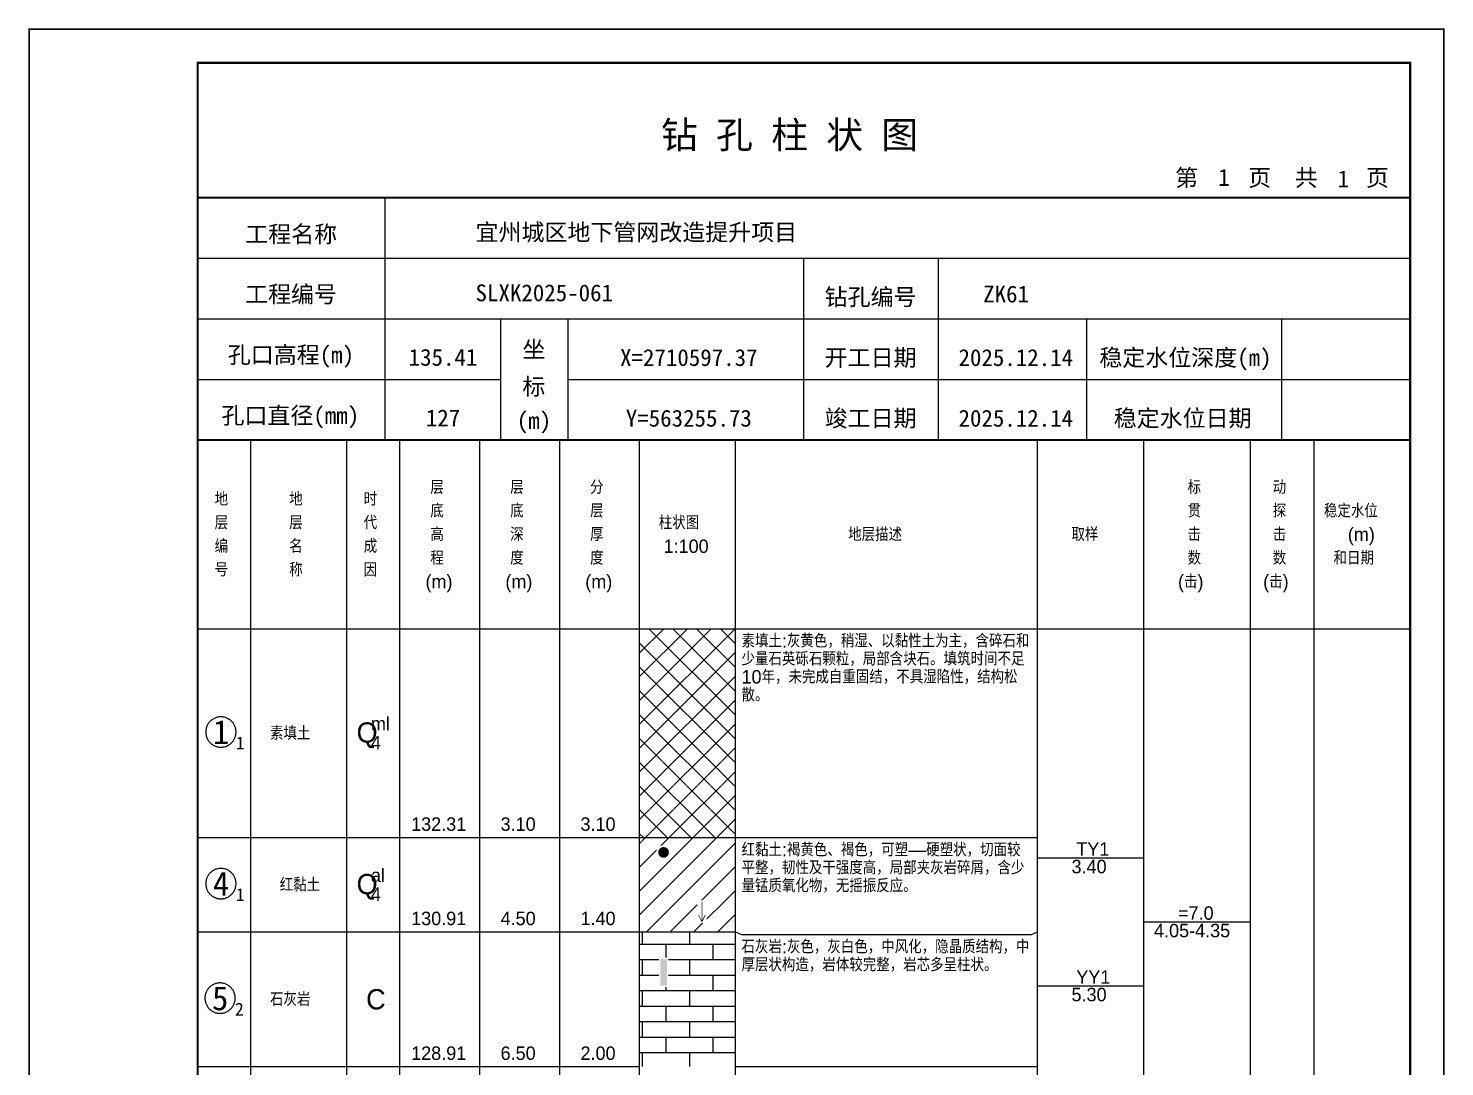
# Model space of a CAD drawing. Header units: millimetres. Extents: x 12489 to 89920, y 4630 to 4927.
# Drawn here: x 51649.3 to 51859.6, y 4772.7 to 4926.8 of the extents above; entities that cross this region are included whole.
import ezdxf
from ezdxf.enums import TextEntityAlignment as Align

# ---------------------------------------------------------------- set-up
doc = ezdxf.new("R2010")
doc.units = ezdxf.units.MM
doc.layers.add('GICAD_QUYANG', color=7, linetype='Continuous')
doc.layers.add('ZZT_TC', color=7, linetype='Continuous')
doc.styles.add('成果图图块', font='', dxfattribs={"height": 2.5})
doc.styles.add('成果图模板', font='')
doc.styles.add('成果图模板标题', font='simhei.ttf')
doc.styles.add('成果图表体', font='Comfont.shx', dxfattribs={"height": 2, "bigfont": 'Hztxt12a.shx'})
doc.styles.get('成果图图块').set_extended_font_data('FangSong_GB2312')
doc.styles.get('成果图模板').set_extended_font_data('FangSong_GB2312')

# ---------------------------------------------------------------- blocks, each defined once
blk = doc.blocks.new('DCBH-1-1-1336', base_point=(0.3, -0.11))
at = {"layer": 'ZZT_TC', "color": 7}
blk.add_polyline3d([(-0.19, 2.31, 0), (-0.3, 2.31, 0), (-0.41, 2.3, 0), (-0.52, 2.29, 0), (-0.63, 2.27, 0), (-0.73, 2.24, 0), (-0.84, 2.21, 0), (-0.95, 2.18, 0), (-1.05, 2.14, 0), (-1.15, 2.09, 0), (-1.25, 2.04, 0), (-1.35, 1.99, 0), (-1.44, 1.93, 0), (-1.53, 1.87, 0), (-1.62, 1.8, 0), (-1.7, 1.73, 0), (-1.78, 1.65, 0), (-1.86, 1.57, 0), (-1.93, 1.49, 0), (-2, 1.4, 0), (-2.06, 1.31, 0), (-2.12, 1.22, 0), (-2.17, 1.12, 0), (-2.22, 1.02, 0), (-2.27, 0.92, 0), (-2.31, 0.82, 0), (-2.34, 0.71, 0), (-2.37, 0.61, 0), (-2.4, 0.5, 0), (-2.41, 0.39, 0), (-2.43, 0.28, 0), (-2.44, 0.17, 0), (-2.44, 0.06, 0), (-2.44, -0.05, 0), (-2.43, -0.16, 0), (-2.41, -0.27, 0), (-2.4, -0.38, 0), (-2.37, -0.49, 0), (-2.34, -0.6, 0), (-2.31, -0.7, 0), (-2.27, -0.8, 0), (-2.22, -0.9, 0), (-2.17, -1, 0), (-2.12, -1.1, 0), (-2.06, -1.19, 0), (-2, -1.28, 0), (-1.93, -1.37, 0), (-1.86, -1.45, 0), (-1.78, -1.53, 0), (-1.7, -1.61, 0), (-1.62, -1.68, 0), (-1.53, -1.75, 0), (-1.44, -1.81, 0), (-1.35, -1.87, 0), (-1.25, -1.93, 0), (-1.15, -1.98, 0), (-1.05, -2.02, 0), (-0.95, -2.06, 0), (-0.84, -2.1, 0), (-0.73, -2.13, 0), (-0.63, -2.15, 0), (-0.52, -2.17, 0), (-0.41, -2.18, 0), (-0.3, -2.19, 0), (-0.19, -2.19, 0), (-0.08, -2.19, 0), (0.03, -2.18, 0), (0.14, -2.17, 0), (0.25, -2.15, 0), (0.36, -2.13, 0), (0.47, -2.1, 0), (0.57, -2.06, 0), (0.67, -2.02, 0), (0.77, -1.98, 0), (0.87, -1.93, 0), (0.97, -1.87, 0), (1.06, -1.81, 0), (1.15, -1.75, 0), (1.24, -1.68, 0), (1.32, -1.61, 0), (1.4, -1.53, 0), (1.48, -1.45, 0), (1.55, -1.37, 0), (1.62, -1.28, 0), (1.68, -1.19, 0), (1.74, -1.1, 0), (1.8, -1, 0), (1.85, -0.9, 0), (1.89, -0.8, 0), (1.93, -0.7, 0), (1.97, -0.6, 0), (2, -0.49, 0), (2.02, -0.38, 0), (2.04, -0.27, 0), (2.05, -0.16, 0), (2.06, -0.05, 0), (2.06, 0.06, 0), (2.06, 0.17, 0), (2.05, 0.28, 0), (2.04, 0.39, 0), (2.02, 0.5, 0), (2, 0.61, 0), (1.97, 0.71, 0), (1.93, 0.82, 0), (1.89, 0.92, 0), (1.85, 1.02, 0), (1.8, 1.12, 0), (1.74, 1.22, 0), (1.68, 1.31, 0), (1.62, 1.4, 0), (1.55, 1.49, 0), (1.48, 1.57, 0), (1.4, 1.65, 0), (1.32, 1.73, 0), (1.24, 1.8, 0), (1.15, 1.87, 0), (1.06, 1.93, 0), (0.97, 1.99, 0), (0.87, 2.04, 0), (0.77, 2.09, 0), (0.67, 2.14, 0), (0.57, 2.18, 0), (0.47, 2.21, 0), (0.36, 2.24, 0), (0.25, 2.27, 0), (0.14, 2.29, 0), (0.03, 2.3, 0), (-0.08, 2.31, 0), (-0.19, 2.31, 0)], dxfattribs=at)
at = {"style": '成果图图块'}
blk.add_text('1', height=3.57, dxfattribs=at).set_placement((-0.16, -1.74), align=Align.CENTER)
blk.add_text('1', height=1.91, dxfattribs=at).set_placement((2.03, -2.53))
blk = doc.blocks.new('DCBH-1-1-1337', base_point=(0.3, -0.11))
at = {"layer": 'ZZT_TC', "color": 7}
blk.add_polyline3d([(-0.19, 2.31, 0), (-0.3, 2.31, 0), (-0.41, 2.3, 0), (-0.52, 2.29, 0), (-0.63, 2.27, 0), (-0.73, 2.24, 0), (-0.84, 2.21, 0), (-0.95, 2.18, 0), (-1.05, 2.14, 0), (-1.15, 2.09, 0), (-1.25, 2.04, 0), (-1.35, 1.99, 0), (-1.44, 1.93, 0), (-1.53, 1.87, 0), (-1.62, 1.8, 0), (-1.7, 1.73, 0), (-1.78, 1.65, 0), (-1.86, 1.57, 0), (-1.93, 1.49, 0), (-2, 1.4, 0), (-2.06, 1.31, 0), (-2.12, 1.22, 0), (-2.17, 1.12, 0), (-2.22, 1.02, 0), (-2.27, 0.92, 0), (-2.31, 0.82, 0), (-2.34, 0.71, 0), (-2.37, 0.61, 0), (-2.4, 0.5, 0), (-2.41, 0.39, 0), (-2.43, 0.28, 0), (-2.44, 0.17, 0), (-2.44, 0.06, 0), (-2.44, -0.05, 0), (-2.43, -0.16, 0), (-2.41, -0.27, 0), (-2.4, -0.38, 0), (-2.37, -0.49, 0), (-2.34, -0.6, 0), (-2.31, -0.7, 0), (-2.27, -0.8, 0), (-2.22, -0.9, 0), (-2.17, -1, 0), (-2.12, -1.1, 0), (-2.06, -1.19, 0), (-2, -1.28, 0), (-1.93, -1.37, 0), (-1.86, -1.45, 0), (-1.78, -1.53, 0), (-1.7, -1.61, 0), (-1.62, -1.68, 0), (-1.53, -1.75, 0), (-1.44, -1.81, 0), (-1.35, -1.87, 0), (-1.25, -1.93, 0), (-1.15, -1.98, 0), (-1.05, -2.02, 0), (-0.95, -2.06, 0), (-0.84, -2.1, 0), (-0.73, -2.13, 0), (-0.63, -2.15, 0), (-0.52, -2.17, 0), (-0.41, -2.18, 0), (-0.3, -2.19, 0), (-0.19, -2.19, 0), (-0.08, -2.19, 0), (0.03, -2.18, 0), (0.14, -2.17, 0), (0.25, -2.15, 0), (0.36, -2.13, 0), (0.47, -2.1, 0), (0.57, -2.06, 0), (0.67, -2.02, 0), (0.77, -1.98, 0), (0.87, -1.93, 0), (0.97, -1.87, 0), (1.06, -1.81, 0), (1.15, -1.75, 0), (1.24, -1.68, 0), (1.32, -1.61, 0), (1.4, -1.53, 0), (1.48, -1.45, 0), (1.55, -1.37, 0), (1.62, -1.28, 0), (1.68, -1.19, 0), (1.74, -1.1, 0), (1.8, -1, 0), (1.85, -0.9, 0), (1.89, -0.8, 0), (1.93, -0.7, 0), (1.97, -0.6, 0), (2, -0.49, 0), (2.02, -0.38, 0), (2.04, -0.27, 0), (2.05, -0.16, 0), (2.06, -0.05, 0), (2.06, 0.06, 0), (2.06, 0.17, 0), (2.05, 0.28, 0), (2.04, 0.39, 0), (2.02, 0.5, 0), (2, 0.61, 0), (1.97, 0.71, 0), (1.93, 0.82, 0), (1.89, 0.92, 0), (1.85, 1.02, 0), (1.8, 1.12, 0), (1.74, 1.22, 0), (1.68, 1.31, 0), (1.62, 1.4, 0), (1.55, 1.49, 0), (1.48, 1.57, 0), (1.4, 1.65, 0), (1.32, 1.73, 0), (1.24, 1.8, 0), (1.15, 1.87, 0), (1.06, 1.93, 0), (0.97, 1.99, 0), (0.87, 2.04, 0), (0.77, 2.09, 0), (0.67, 2.14, 0), (0.57, 2.18, 0), (0.47, 2.21, 0), (0.36, 2.24, 0), (0.25, 2.27, 0), (0.14, 2.29, 0), (0.03, 2.3, 0), (-0.08, 2.31, 0), (-0.19, 2.31, 0)], dxfattribs=at)
at = {"style": '成果图图块'}
blk.add_text('4', height=3.57, dxfattribs=at).set_placement((-0.16, -1.74), align=Align.CENTER)
blk.add_text('1', height=1.91, dxfattribs=at).set_placement((2.03, -2.53))
blk = doc.blocks.new('DCBH-1-1-1338', base_point=(0.43, -0.11))
at = {"layer": 'ZZT_TC', "color": 7}
blk.add_polyline3d([(-0.19, 2.31, 0), (-0.3, 2.31, 0), (-0.41, 2.3, 0), (-0.52, 2.29, 0), (-0.63, 2.27, 0), (-0.73, 2.24, 0), (-0.84, 2.21, 0), (-0.95, 2.18, 0), (-1.05, 2.14, 0), (-1.15, 2.09, 0), (-1.25, 2.04, 0), (-1.35, 1.99, 0), (-1.44, 1.93, 0), (-1.53, 1.87, 0), (-1.62, 1.8, 0), (-1.7, 1.73, 0), (-1.78, 1.65, 0), (-1.86, 1.57, 0), (-1.93, 1.49, 0), (-2, 1.4, 0), (-2.06, 1.31, 0), (-2.12, 1.22, 0), (-2.17, 1.12, 0), (-2.22, 1.02, 0), (-2.27, 0.92, 0), (-2.31, 0.82, 0), (-2.34, 0.71, 0), (-2.37, 0.61, 0), (-2.4, 0.5, 0), (-2.41, 0.39, 0), (-2.43, 0.28, 0), (-2.44, 0.17, 0), (-2.44, 0.06, 0), (-2.44, -0.05, 0), (-2.43, -0.16, 0), (-2.41, -0.27, 0), (-2.4, -0.38, 0), (-2.37, -0.49, 0), (-2.34, -0.6, 0), (-2.31, -0.7, 0), (-2.27, -0.8, 0), (-2.22, -0.9, 0), (-2.17, -1, 0), (-2.12, -1.1, 0), (-2.06, -1.19, 0), (-2, -1.28, 0), (-1.93, -1.37, 0), (-1.86, -1.45, 0), (-1.78, -1.53, 0), (-1.7, -1.61, 0), (-1.62, -1.68, 0), (-1.53, -1.75, 0), (-1.44, -1.81, 0), (-1.35, -1.87, 0), (-1.25, -1.93, 0), (-1.15, -1.98, 0), (-1.05, -2.02, 0), (-0.95, -2.06, 0), (-0.84, -2.1, 0), (-0.73, -2.13, 0), (-0.63, -2.15, 0), (-0.52, -2.17, 0), (-0.41, -2.18, 0), (-0.3, -2.19, 0), (-0.19, -2.19, 0), (-0.08, -2.19, 0), (0.03, -2.18, 0), (0.14, -2.17, 0), (0.25, -2.15, 0), (0.36, -2.13, 0), (0.47, -2.1, 0), (0.57, -2.06, 0), (0.67, -2.02, 0), (0.77, -1.98, 0), (0.87, -1.93, 0), (0.97, -1.87, 0), (1.06, -1.81, 0), (1.15, -1.75, 0), (1.24, -1.68, 0), (1.32, -1.61, 0), (1.4, -1.53, 0), (1.48, -1.45, 0), (1.55, -1.37, 0), (1.62, -1.28, 0), (1.68, -1.19, 0), (1.74, -1.1, 0), (1.8, -1, 0), (1.85, -0.9, 0), (1.89, -0.8, 0), (1.93, -0.7, 0), (1.97, -0.6, 0), (2, -0.49, 0), (2.02, -0.38, 0), (2.04, -0.27, 0), (2.05, -0.16, 0), (2.06, -0.05, 0), (2.06, 0.06, 0), (2.06, 0.17, 0), (2.05, 0.28, 0), (2.04, 0.39, 0), (2.02, 0.5, 0), (2, 0.61, 0), (1.97, 0.71, 0), (1.93, 0.82, 0), (1.89, 0.92, 0), (1.85, 1.02, 0), (1.8, 1.12, 0), (1.74, 1.22, 0), (1.68, 1.31, 0), (1.62, 1.4, 0), (1.55, 1.49, 0), (1.48, 1.57, 0), (1.4, 1.65, 0), (1.32, 1.73, 0), (1.24, 1.8, 0), (1.15, 1.87, 0), (1.06, 1.93, 0), (0.97, 1.99, 0), (0.87, 2.04, 0), (0.77, 2.09, 0), (0.67, 2.14, 0), (0.57, 2.18, 0), (0.47, 2.21, 0), (0.36, 2.24, 0), (0.25, 2.27, 0), (0.14, 2.29, 0), (0.03, 2.3, 0), (-0.08, 2.31, 0), (-0.19, 2.31, 0)], dxfattribs=at)
at = {"style": '成果图图块'}
blk.add_text('5', height=3.57, dxfattribs=at).set_placement((-0.16, -1.74), align=Align.CENTER)
blk.add_text('2', height=1.91, dxfattribs=at).set_placement((2.03, -2.53))
blk = doc.blocks.new('gkqy1.dwg', base_point=(0.8, 0))
blk.add_wipeout([(-0.2, -0.2), (1.8, -0.2), (1.8, 1.8), (-0.2, 1.8)])
at = {"layer": 'GICAD_QUYANG'}
h = blk.add_hatch(color=7, dxfattribs=at)
edge = h.paths.add_edge_path()
edge.add_arc((0.8, 0.8), 0.8, 0, 360)
blk = doc.blocks.new('gkqy3.dwg', base_point=(0, -2))
blk.add_wipeout([(-0.7, -2.2), (0.7, -2.2), (0.7, 2.2), (-0.7, 2.2)])
at = {"color": 7}
blk.add_solid([(-0.5, -2), (0.5, -2), (-0.5, 2), (0.5, 2)], dxfattribs=at)
blk = doc.blocks.new('zztSLbg.dwg', base_point=(0.5, 0))
blk.add_wipeout([(-0.2, -0.2), (1.2, -0.2), (1.2, 3.2), (-0.2, 3.2)])
at = {"color": 7, "const_width": 0.1}
for points in [[(0.5, 3), (0.5, 0)], [(0, 1), (0.5, 0), (1, 1)]]:
    blk.add_lwpolyline(points, dxfattribs=at)
blk = doc.blocks.new('钻孔柱状图路桥昇龙制图梁世成校核莫家里.dwg179', base_point=(25, 236))
for p, q in [((52.82, 236), (52.82, 272)), ((25, 263), (205, 263)), ((115, 236), (115, 263)), ((135, 236), (135, 263)), ((25, 254), (205, 254)), ((70, 236), (70, 254)), ((80, 236), (80, 254)), ((157, 236), (157, 254)), ((185.95, 236), (185.95, 254)), ((25, 245), (70, 245)), ((80, 245), (205, 245))]:
    blk.add_line(p, q)
for points, const_width in [([(0, 0), (210, 0), (210, 297), (0, 297)], 0.25), ([(25, 5), (205, 5), (205, 292), (25, 292)], 0.3)]:
    blk.add_lwpolyline(points, close=True, dxfattribs=dict(const_width=const_width))
at = {"const_width": 0.3}
for points in [[(25, 272), (205, 272)], [(25, 236), (205, 236)]]:
    blk.add_lwpolyline(points, dxfattribs=at)
for s, height, style, p in [('钻 孔 柱 状 图', 4, '成果图模板标题', (93.8, 279.31)), ('第', 2.5, '成果图模板', (170.12, 273.7)), ('页', 2.5, '成果图模板', (180.96, 273.7)), ('共', 2.5, '成果图模板', (187.88, 273.7)), ('页', 2.5, '成果图模板', (198.44, 273.7)), ('工程名称', 2.5, '成果图模板', (32.07, 265.32)), ('宜州城区地下管网改造提升项目', 2.5, '成果图模板', (66.26, 265.61)), ('工程编号', 2.5, '成果图模板', (32.05, 256.41)), ('SLXK2025-061', 2.5, '成果图模板', (66.26, 256.61)), ('钻孔编号', 2.5, '成果图模板', (118.08, 256)), ('ZK61', 2.5, '成果图模板', (141.61, 256.43)), ('孔口高程(m)', 2.5, '成果图模板', (29.48, 247.41)), ('坐', 2.5, '成果图模板', (73.21, 248.24)), ('开工日期', 2.5, '成果图模板', (118.08, 247)), ('稳定水位深度(m)', 2.5, '成果图模板', (158.86, 247)), ('标', 2.5, '成果图模板', (73.21, 242.7)), ('孔口直径(mm)', 2.5, '成果图模板', (28.54, 238.41)), ('(m) ', 2.5, '成果图模板', (72.38, 237.65)), ('竣工日期', 2.5, '成果图模板', (118.08, 238)), ('稳定水位日期', 2.5, '成果图模板', (160.99, 238))]:
    blk.add_text(s, height=height, dxfattribs=dict(style=style)).set_placement(p)
at = {"style": '成果图模板'}
for s, p in [('1', (177.35, 273.74)), ('1', (195.08, 273.53)), ('135.41', (61.43, 247.04)), ('X=2710597.37', (97.92, 247)), ('2025.12.14', (146.46, 247)), ('127', (61.43, 238.04)), ('Y=563255.73', (97.92, 238)), ('2025.12.14', (146.46, 238))]:
    blk.add_text(s, height=2.5, dxfattribs=at).set_placement(p, align=Align.CENTER)

msp = doc.modelspace()

# ---------------------------------------------------------------- hatches: boundary and pattern name
at = {"linetype": 'Continuous'}
h = msp.add_hatch(dxfattribs=at)
h.set_pattern_fill('GKSTT', scale=0.5, style=0, pattern_type=2)
h.set_pattern_definition([(45, (0, 0), (-1.76776695, 1.76776695), []), (135, (0, 0), (-1.76776695, -1.76776695), [])])
h.paths.add_polyline_path([(51740.06, 4806.71), (51754.29, 4806.71), (51754.29, 4837.71), (51740.06, 4837.71)])
h = msp.add_hatch(dxfattribs=at)
h.set_pattern_fill('GKNXT', scale=0.5, style=0, pattern_type=2)
h.set_pattern_definition([(45, (0, 0), (-1.76776695, 1.76776695), [])])
h.paths.add_polyline_path([(51740.06, 4792.71), (51754.29, 4792.71), (51754.29, 4806.71), (51740.06, 4806.71)])
h = msp.add_hatch(dxfattribs=at)
h.set_pattern_fill('GKSHY', scale=0.5, style=0, pattern_type=2)
h.set_pattern_definition([(0, (0, 0), (0, 2.3), []), (90, (0, 0), (-3.5, 2.3), [2.3, -2.3])])
h.paths.add_polyline_path([(51740.06, 4772.71), (51754.29, 4772.71), (51754.29, 4792.71), (51740.06, 4792.71)])

# ---------------------------------------------------------------- linework, layer by layer
at = {"color": 0}
for p, q in [((51674.45, 4837.71), (51682.35, 4837.71)), ((51674.45, 4806.71), (51674.45, 4837.71)), ((51682.35, 4806.71), (51682.35, 4837.71)), ((51674.45, 4806.71), (51682.35, 4806.71)), ((51674.45, 4806.71), (51682.35, 4806.71)), ((51674.45, 4792.71), (51674.45, 4806.71)), ((51682.35, 4792.71), (51682.35, 4806.71)), ((51674.45, 4792.71), (51682.35, 4792.71)), ((51674.45, 4792.71), (51682.35, 4792.71)), ((51674.45, 4772.71), (51674.45, 4792.71)), ((51682.35, 4772.71), (51682.35, 4792.71)), ((51674.45, 4772.71), (51682.35, 4772.71))]:
    msp.add_line(p, q, dxfattribs=at)
for points in [[(51674.45, 4865.71), (51682.35, 4865.71)], [(51674.45, 4837.71), (51674.45, 4865.71)], [(51682.35, 4837.71), (51682.35, 4865.71)], [(51682.35, 4865.71), (51696.58, 4865.71)], [(51682.35, 4837.71), (51682.35, 4865.71)], [(51696.58, 4837.71), (51696.58, 4865.71)], [(51696.58, 4865.71), (51704.49, 4865.71)], [(51696.58, 4837.71), (51696.58, 4865.71)], [(51704.49, 4837.71), (51704.49, 4865.71)], [(51704.49, 4865.71), (51716.35, 4865.71)], [(51704.49, 4837.71), (51704.49, 4865.71)], [(51716.35, 4837.71), (51716.35, 4865.71)], [(51716.35, 4865.71), (51728.2, 4865.71)], [(51716.35, 4837.71), (51716.35, 4865.71)], [(51728.2, 4837.71), (51728.2, 4865.71)], [(51728.2, 4865.71), (51740.06, 4865.71)], [(51728.2, 4837.71), (51728.2, 4865.71)], [(51740.06, 4837.71), (51740.06, 4865.71)], [(51740.06, 4865.71), (51754.29, 4865.71)], [(51740.06, 4837.71), (51740.06, 4865.71)], [(51754.29, 4837.71), (51754.29, 4865.71)], [(51754.29, 4865.71), (51799.11, 4865.71)], [(51754.29, 4837.71), (51754.29, 4865.71)], [(51799.11, 4837.71), (51799.11, 4865.71)], [(51799.11, 4865.71), (51814.92, 4865.71)], [(51799.11, 4837.71), (51799.11, 4865.71)], [(51814.92, 4837.71), (51814.92, 4865.71)], [(51814.92, 4865.71), (51830.73, 4865.71)], [(51814.92, 4837.71), (51814.92, 4865.71)], [(51830.73, 4837.71), (51830.73, 4865.71)], [(51830.73, 4865.71), (51840.22, 4865.71)], [(51830.73, 4837.71), (51830.73, 4865.71)], [(51840.22, 4837.71), (51840.22, 4865.71)], [(51840.22, 4865.71), (51854.45, 4865.71)], [(51840.22, 4837.71), (51840.22, 4865.71)], [(51854.45, 4837.71), (51854.45, 4865.71)], [(51674.45, 4837.71), (51682.35, 4837.71)], [(51674.45, 4643.71), (51674.45, 4837.71)], [(51674.45, 4837.71), (51682.35, 4837.71)], [(51682.35, 4643.71), (51682.35, 4837.71)], [(51682.35, 4837.71), (51696.58, 4837.71)], [(51682.35, 4643.71), (51682.35, 4837.71)], [(51682.35, 4837.71), (51696.58, 4837.71)], [(51682.35, 4837.71), (51696.58, 4837.71)], [(51682.35, 4806.71), (51682.35, 4837.71)], [(51696.58, 4643.71), (51696.58, 4837.71)], [(51696.58, 4806.71), (51696.58, 4837.71)], [(51696.58, 4837.71), (51704.49, 4837.71)], [(51696.58, 4643.71), (51696.58, 4837.71)], [(51696.58, 4837.71), (51704.49, 4837.71)], [(51696.58, 4837.71), (51704.49, 4837.71)], [(51696.58, 4806.71), (51696.58, 4837.71)], [(51704.49, 4643.71), (51704.49, 4837.71)], [(51704.49, 4806.71), (51704.49, 4837.71)], [(51704.49, 4837.71), (51716.35, 4837.71)], [(51704.49, 4643.71), (51704.49, 4837.71)], [(51704.49, 4837.71), (51716.35, 4837.71)], [(51704.49, 4837.71), (51716.35, 4837.71)], [(51704.49, 4806.71), (51704.49, 4837.71)], [(51716.35, 4643.71), (51716.35, 4837.71)], [(51716.35, 4806.71), (51716.35, 4837.71)], [(51716.35, 4837.71), (51728.2, 4837.71)], [(51716.35, 4643.71), (51716.35, 4837.71)], [(51716.35, 4837.71), (51728.2, 4837.71)], [(51716.35, 4837.71), (51728.2, 4837.71)], [(51716.35, 4806.71), (51716.35, 4837.71)], [(51728.2, 4643.71), (51728.2, 4837.71)], [(51728.2, 4806.71), (51728.2, 4837.71)], [(51728.2, 4837.71), (51740.06, 4837.71)], [(51728.2, 4643.71), (51728.2, 4837.71)], [(51728.2, 4837.71), (51740.06, 4837.71)], [(51728.2, 4837.71), (51740.06, 4837.71)], [(51728.2, 4806.71), (51728.2, 4837.71)], [(51740.06, 4643.71), (51740.06, 4837.71)], [(51740.06, 4806.71), (51740.06, 4837.71)], [(51740.06, 4837.71), (51754.29, 4837.71)], [(51740.06, 4643.71), (51740.06, 4837.71)], [(51740.06, 4837.71), (51754.29, 4837.71)], [(51754.29, 4643.71), (51754.29, 4837.71)], [(51754.29, 4837.71), (51799.11, 4837.71)], [(51754.29, 4643.71), (51754.29, 4837.71)], [(51754.29, 4837.71), (51799.11, 4837.71)], [(51754.29, 4837.71), (51799.11, 4837.71)], [(51754.29, 4806.71), (51754.29, 4837.71)], [(51799.11, 4643.71), (51799.11, 4837.71)], [(51799.11, 4806.71), (51799.11, 4837.71)], [(51799.11, 4837.71), (51814.92, 4837.71)], [(51799.11, 4643.71), (51799.11, 4837.71)], [(51799.11, 4837.71), (51814.92, 4837.71)], [(51814.92, 4643.71), (51814.92, 4837.71)], [(51814.92, 4837.71), (51830.73, 4837.71)], [(51814.92, 4643.71), (51814.92, 4837.71)], [(51814.92, 4837.71), (51830.73, 4837.71)], [(51830.73, 4643.71), (51830.73, 4837.71)], [(51830.73, 4837.71), (51840.22, 4837.71)], [(51830.73, 4643.71), (51830.73, 4837.71)], [(51830.73, 4837.71), (51840.22, 4837.71)], [(51840.22, 4643.71), (51840.22, 4837.71)], [(51840.22, 4837.71), (51854.45, 4837.71)], [(51840.22, 4643.71), (51840.22, 4837.71)], [(51840.22, 4837.71), (51854.45, 4837.71)], [(51854.45, 4643.71), (51854.45, 4837.71)], [(51682.35, 4806.71), (51696.58, 4806.71)], [(51682.35, 4806.71), (51696.58, 4806.71)], [(51682.35, 4792.71), (51682.35, 4806.71)], [(51696.58, 4792.71), (51696.58, 4806.71)], [(51696.58, 4806.71), (51704.49, 4806.71)], [(51696.58, 4806.71), (51704.49, 4806.71)], [(51696.58, 4792.71), (51696.58, 4806.71)], [(51704.49, 4792.71), (51704.49, 4806.71)], [(51704.49, 4806.71), (51716.35, 4806.71)], [(51704.49, 4806.71), (51716.35, 4806.71)], [(51704.49, 4792.71), (51704.49, 4806.71)], [(51716.35, 4792.71), (51716.35, 4806.71)], [(51716.35, 4806.71), (51728.2, 4806.71)], [(51716.35, 4806.71), (51728.2, 4806.71)], [(51716.35, 4792.71), (51716.35, 4806.71)], [(51728.2, 4792.71), (51728.2, 4806.71)], [(51728.2, 4806.71), (51740.06, 4806.71)], [(51728.2, 4806.71), (51740.06, 4806.71)], [(51728.2, 4792.71), (51728.2, 4806.71)], [(51740.06, 4792.71), (51740.06, 4806.71)], [(51754.29, 4806.71), (51799.11, 4806.71)], [(51754.29, 4792.71), (51754.29, 4806.71)], [(51799.11, 4792.71), (51799.11, 4806.71)], [(51799.11, 4803.71), (51814.92, 4803.71)], [(51814.92, 4794.21), (51830.73, 4794.21)], [(51682.35, 4792.71), (51696.58, 4792.71)], [(51682.35, 4792.71), (51696.58, 4792.71)], [(51682.35, 4772.71), (51682.35, 4792.71)], [(51696.58, 4772.71), (51696.58, 4792.71)], [(51696.58, 4792.71), (51704.49, 4792.71)], [(51696.58, 4792.71), (51704.49, 4792.71)], [(51696.58, 4772.71), (51696.58, 4792.71)], [(51704.49, 4772.71), (51704.49, 4792.71)], [(51704.49, 4792.71), (51716.35, 4792.71)], [(51704.49, 4792.71), (51716.35, 4792.71)], [(51704.49, 4772.71), (51704.49, 4792.71)], [(51716.35, 4772.71), (51716.35, 4792.71)], [(51716.35, 4792.71), (51728.2, 4792.71)], [(51716.35, 4792.71), (51728.2, 4792.71)], [(51716.35, 4772.71), (51716.35, 4792.71)], [(51728.2, 4772.71), (51728.2, 4792.71)], [(51728.2, 4792.71), (51740.06, 4792.71)], [(51728.2, 4792.71), (51740.06, 4792.71)], [(51728.2, 4772.71), (51728.2, 4792.71)], [(51740.06, 4772.71), (51740.06, 4792.71)], [(51754.29, 4792.71), (51755.19, 4792.31)], [(51754.29, 4772.71), (51754.29, 4792.71)], [(51755.19, 4792.31), (51798.22, 4792.31)], [(51798.22, 4792.31), (51799.11, 4792.71)], [(51799.11, 4772.71), (51799.11, 4792.71)], [(51799.11, 4784.71), (51814.92, 4784.71)], [(51682.35, 4772.71), (51696.58, 4772.71)], [(51696.58, 4772.71), (51704.49, 4772.71)], [(51704.49, 4772.71), (51716.35, 4772.71)], [(51716.35, 4772.71), (51728.2, 4772.71)], [(51728.2, 4772.71), (51740.06, 4772.71)], [(51754.29, 4772.71), (51799.11, 4772.71)]]:
    msp.add_lwpolyline(points, dxfattribs=at)
at = {"color": 7, "flags": 128}
for points in [[(51740.06, 4806.71), (51754.29, 4806.71)], [(51740.06, 4792.71), (51754.29, 4792.71)]]:
    msp.add_lwpolyline(points, dxfattribs=at)

# ---------------------------------------------------------------- block references
for name, p in [('DCBH-1-1-1336', (51678.4, 4822.21)), ('DCBH-1-1-1337', (51678.4, 4799.71)), ('DCBH-1-1-1338', (51678.4, 4782.71))]:
    msp.add_blockref(name, p)

# ---------------------------------------------------------------- texts
at = {"color": 0, "style": '成果图表体'}
for s, height, p in [('层', 2, (51709, 4857.71)), ('层', 2, (51720.85, 4857.71)), ('分', 2, (51732.71, 4857.71)), ('标', 2, (51821.41, 4857.71)), ('动', 2, (51834.05, 4857.71)), ('地', 2, (51676.98, 4855.96)), ('地', 2, (51688.05, 4855.96)), ('时', 2, (51699.11, 4855.96)), ('底', 2, (51709, 4854.21)), ('底', 2, (51720.85, 4854.21)), ('层', 2, (51732.71, 4854.21)), ('贯', 2, (51821.41, 4854.21)), ('探', 2, (51834.05, 4854.21)), ('稳定水位', 2, (51841.65, 4854.21)), ('层', 2, (51676.98, 4852.46)), ('层', 2, (51688.05, 4852.46)), ('代', 2, (51699.11, 4852.46)), ('高', 2, (51709, 4850.71)), ('深', 2, (51720.85, 4850.71)), ('厚', 2, (51732.71, 4850.71)), ('柱状图', 2, (51742.91, 4852.46)), ('地层描述', 2, (51771.02, 4850.71)), ('取样', 2, (51804.18, 4850.71)), ('击', 2, (51821.41, 4850.71)), ('击', 2, (51834.05, 4850.71)), ('(m)', 2, (51845.2, 4850.71)), ('编', 2, (51676.98, 4848.96)), ('名', 2, (51688.05, 4848.96)), ('成', 2, (51699.11, 4848.96)), ('1:100', 2, (51743.62, 4848.96)), ('程', 2, (51709, 4847.21)), ('度', 2, (51720.85, 4847.21)), ('度', 2, (51732.71, 4847.21)), ('数', 2, (51821.41, 4847.21)), ('数', 2, (51834.05, 4847.21)), ('和日期', 2, (51843.07, 4847.21)), ('号', 2, (51676.98, 4845.46)), ('称', 2, (51688.05, 4845.46)), ('因', 2, (51699.11, 4845.46)), ('(m)', 2, (51708.28, 4843.71)), ('(m)', 2, (51720.14, 4843.71)), ('(m)', 2, (51732, 4843.71)), ('(击)', 2, (51819.99, 4843.71)), ('(击)', 2, (51832.63, 4843.71)), ('素填土', 2, (51685.2, 4821.21)), ('Q', 3, (51698.05, 4820.81)), ('ml', 2, (51700.18, 4822.61)), ('4', 2, (51700.18, 4819.81)), ('132.31', 2, (51706.15, 4807.71)), ('3.10', 2, (51719.43, 4807.71)), ('3.10', 2, (51731.29, 4807.71)), ('TY1', 2, (51804.89, 4804.01)), ('al', 2, (51700.18, 4800.11)), ('3.40', 2, (51804.18, 4801.41)), ('红黏土', 2, (51686.63, 4798.71)), ('Q', 3, (51698.05, 4798.31)), ('4', 2, (51700.18, 4797.31)), ('=7.0', 2, (51819.99, 4794.51)), ('130.91', 2, (51706.15, 4793.71)), ('4.50', 2, (51719.43, 4793.71)), ('1.40', 2, (51731.29, 4793.71)), ('4.05-4.35', 2, (51816.43, 4791.91)), ('YY1', 2, (51804.89, 4785.01)), ('石灰岩', 2, (51685.2, 4781.71)), ('C', 3, (51699.47, 4781.21)), ('5.30', 2, (51804.18, 4782.41)), ('128.91', 2, (51706.15, 4773.71)), ('6.50', 2, (51719.43, 4773.71)), ('2.00', 2, (51731.29, 4773.71))]:
    msp.add_text(s, height=height, dxfattribs=at).set_placement(p)
at = {"color": 0, "char_height": 2, "width": 43.0292, "attachment_point": 1, "line_spacing_factor": 0.8, "style": '成果图表体'}
for s, insert in [('素填土:灰黄色，稍湿、以黏性土为主，含碎石和少量石英砾石颗粒，局部含块石。填筑时间不足10年，未完成自重固结，不具湿陷性，结构松散。', (51755.19, 4836.91)), ('红黏土:褐黄色、褐色，可塑—硬塑状，切面较平整，韧性及干强度高，局部夹灰岩碎屑，含少量锰质氧化物，无摇振反应。', (51755.19, 4805.91)), ('石灰岩:灰色，灰白色，中风化，隐晶质结构，中厚层状构造，岩体较完整，岩芯多呈柱状。', (51755.19, 4791.51))]:
    msp.add_mtext(s, dxfattribs=dict(at, insert=insert))

# ---------------------------------------------------------------- next in the draw order: block references
for name, p in [('gkqy1.dwg', (51743.62, 4803.71)), ('zztSLbg.dwg', (51749.31, 4794.21)), ('gkqy3.dwg', (51743.62, 4784.71))]:
    msp.add_blockref(name, p)

# ---------------------------------------------------------------- next in the draw order: block references
msp.add_blockref('钻孔柱状图路桥昇龙制图梁世成校核莫家里.dwg179', (51674.45, 4865.71))

doc.saveas('drawing.dxf')
